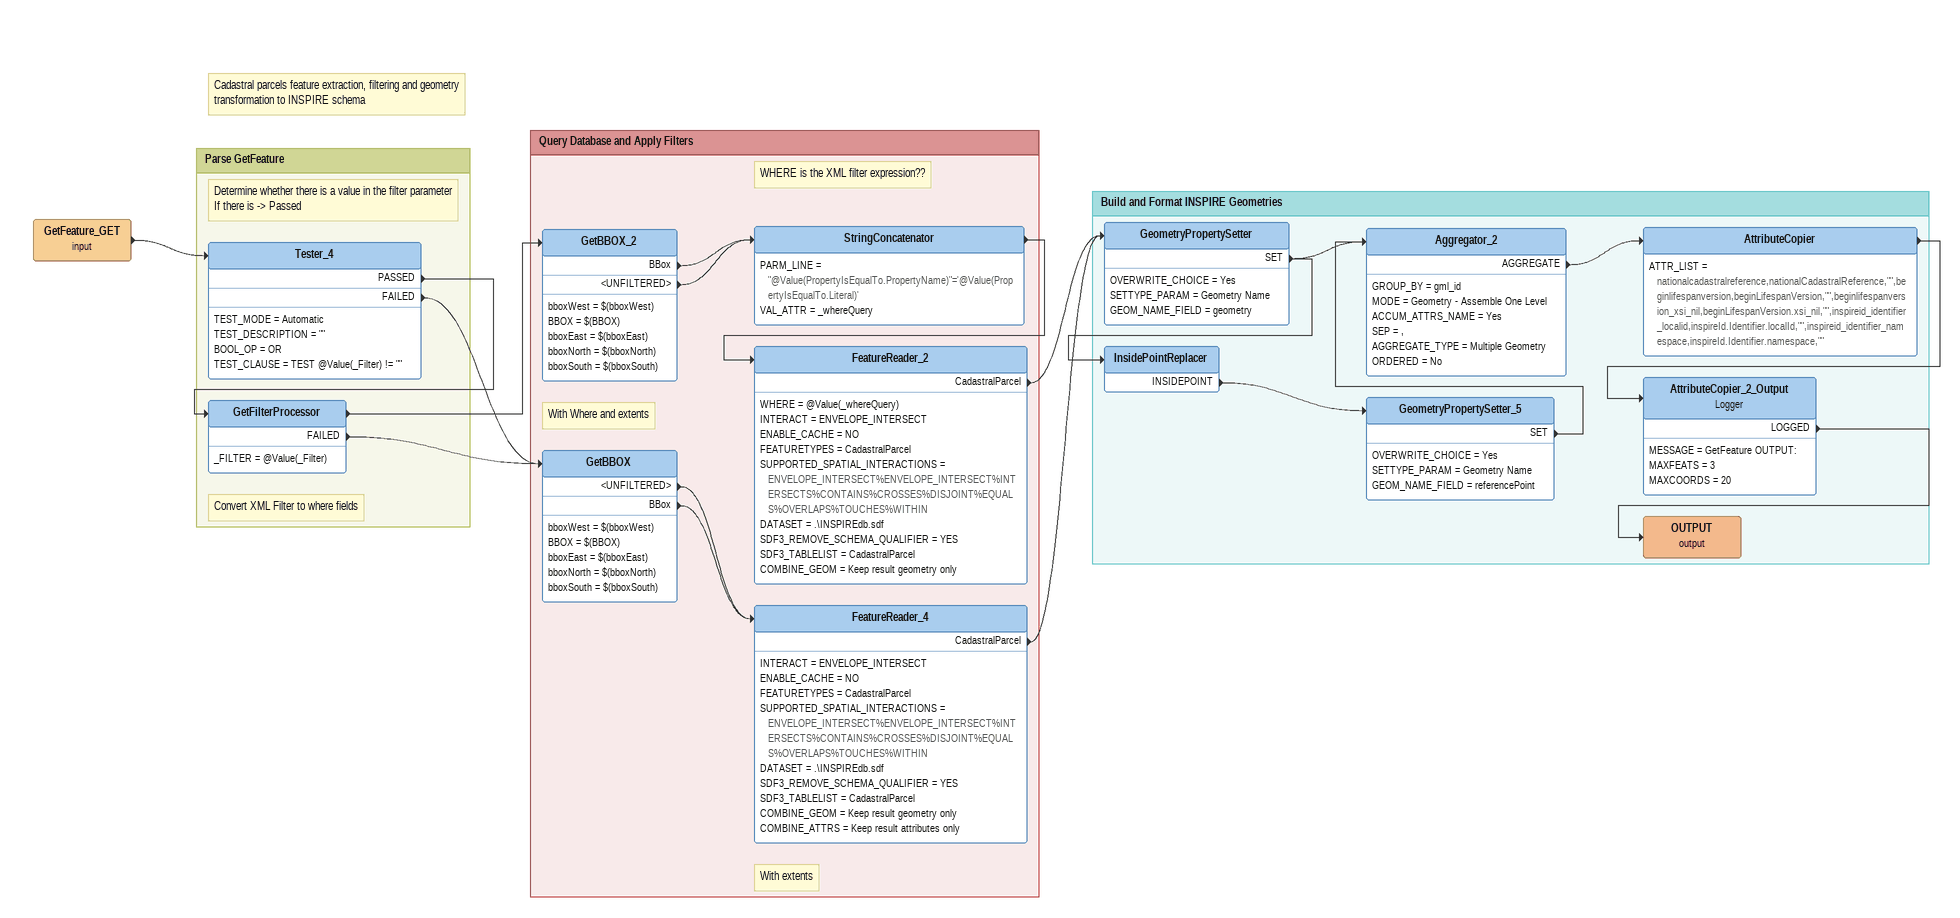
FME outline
Note: Cadastral parcels feature extraction, filtering and geometry transformation to INSPIRE schema
GetFeature_GET (input)
    -> Tester_4

Bookmark: Parse GetFeature
Note: Determine whether there is a value in the filter parameter / If there is -> Passed
Tester_4
    TEST_MODE = Automatic
    TEST_DESCRIPTION = ""
    BOOL_OP = OR
    TEST_CLAUSE = TEST @Value(_Filter) != ""
    PASSED -> GetFilterProcessor
    FAILED -> GetBBOX
Note: Convert XML Filter to where fields
GetFilterProcessor
    _FILTER = @Value(_Filter)
    FAILED -> GetBBOX
    -> GetBBOX_2

Bookmark: Query Database and Apply Filters
GetBBOX_2
    bboxWest = $(bboxWest)
    BBOX = $(BBOX)
    bboxEast = $(bboxEast)
    bboxNorth = $(bboxNorth)
    bboxSouth = $(bboxSouth)
    BBox -> StringConcatenator
    <UNFILTERED> -> StringConcatenator
Note: WHERE is the XML filter expression??
StringConcatenator
    PARM_LINE = "@Value(PropertyIsEqualTo.PropertyName)"='@Value(PropertyIsEqualTo.Literal)'
    VAL_ATTR = _whereQuery
    -> FeatureReader_2
Note: With Where and extents
FeatureReader_2
    WHERE = @Value(_whereQuery)
    INTERACT = ENVELOPE_INTERSECT
    ENABLE_CACHE = NO
    FEATURETYPES = CadastralParcel
    SUPPORTED_SPATIAL_INTERACTIONS = ENVELOPE_INTERSECT%ENVELOPE_INTERSECT%INTERSECTS%CONTAINS%CROSSES%DISJOINT%EQUALS%OVERLAPS%TOUCHES%WITHIN
    DATASET = .\INSPIREdb.sdf
    SDF3_REMOVE_SCHEMA_QUALIFIER = YES
    SDF3_TABLELIST = CadastralParcel
    COMBINE_GEOM = Keep result geometry only
    CadastralParcel -> GeometryPropertySetter
GetBBOX
    bboxWest = $(bboxWest)
    BBOX = $(BBOX)
    bboxEast = $(bboxEast)
    bboxNorth = $(bboxNorth)
    bboxSouth = $(bboxSouth)
    <UNFILTERED> -> FeatureReader_4
    BBox -> FeatureReader_4
Note: With extents
FeatureReader_4
    INTERACT = ENVELOPE_INTERSECT
    ENABLE_CACHE = NO
    FEATURETYPES = CadastralParcel
    SUPPORTED_SPATIAL_INTERACTIONS = ENVELOPE_INTERSECT%ENVELOPE_INTERSECT%INTERSECTS%CONTAINS%CROSSES%DISJOINT%EQUALS%OVERLAPS%TOUCHES%WITHIN
    DATASET = .\INSPIREdb.sdf
    SDF3_REMOVE_SCHEMA_QUALIFIER = YES
    SDF3_TABLELIST = CadastralParcel
    COMBINE_GEOM = Keep result geometry only
    COMBINE_ATTRS = Keep result attributes only
    CadastralParcel -> GeometryPropertySetter

Bookmark: Build and Format INSPIRE Geometries
GeometryPropertySetter
    OVERWRITE_CHOICE = Yes
    SETTYPE_PARAM = Geometry Name
    GEOM_NAME_FIELD = geometry
    SET -> Aggregator_2
    SET -> InsidePointReplacer
InsidePointReplacer
    INSIDEPOINT -> GeometryPropertySetter_5
GeometryPropertySetter_5
    OVERWRITE_CHOICE = Yes
    SETTYPE_PARAM = Geometry Name
    GEOM_NAME_FIELD = referencePoint
    SET -> Aggregator_2
Aggregator_2
    GROUP_BY = gml_id
    MODE = Geometry - Assemble One Level
    ACCUM_ATTRS_NAME = Yes
    SEP = ,
    AGGREGATE_TYPE = Multiple Geometry
    ORDERED = No
    AGGREGATE -> AttributeCopier
AttributeCopier
    ATTR_LIST = nationalcadastralreference,nationalCadastralReference,"",beginlifespanversion,beginLifespanVersion,"",beginlifespanversion_xsi_nil,beginLifespanVersion.xsi_nil,"",inspireid_identifier_localid,inspireId.Identifier.localId,"",inspireid_identifier_namespace,inspireId.Identifier.namespace,""
    -> AttributeCopier_2_Output
AttributeCopier_2_Output: Logger
    MESSAGE = GetFeature OUTPUT:
    MAXFEATS = 3
    MAXCOORDS = 20
    LOGGED -> OUTPUT (output)
OUTPUT (output)
